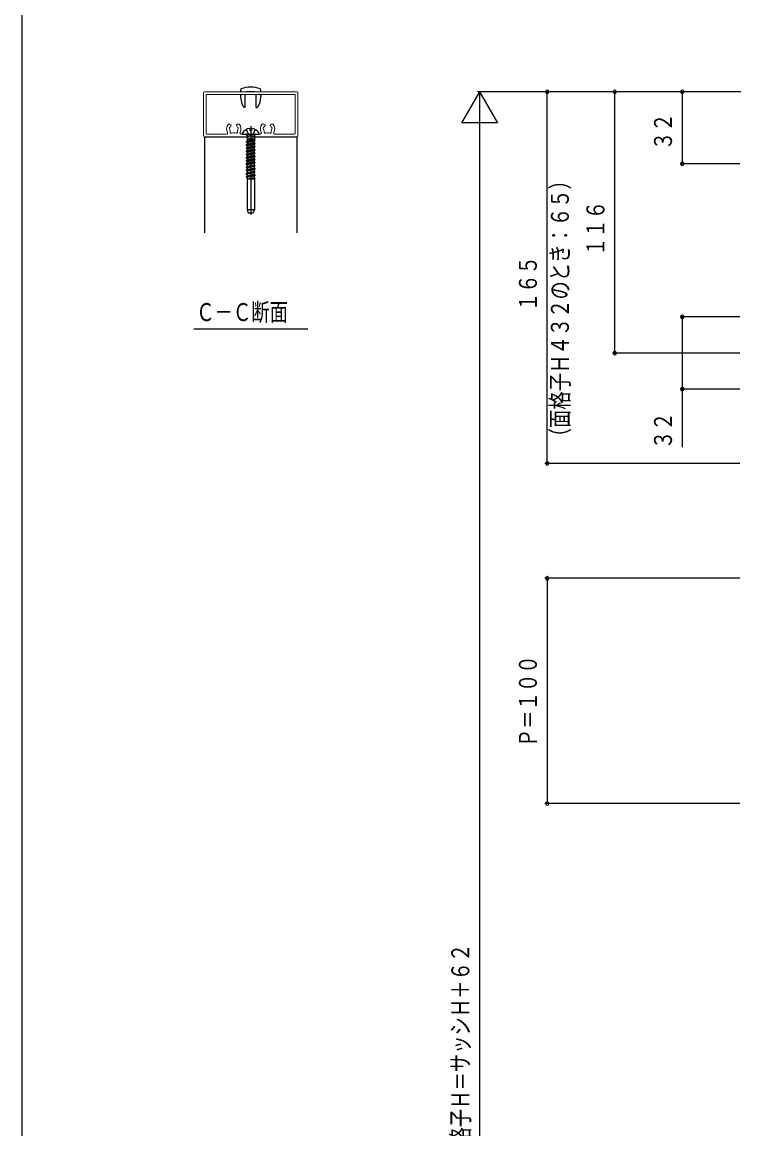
# Model space of a CAD drawing. Units: millimetres, scale not verified. Extents: x -693 to 693, y -1120 to 1122.
# Drawn here: x -693 to -373.8, y 381.6 to 872.9 of the extents above; entities that cross this region are included whole.
import ezdxf
from ezdxf.enums import TextEntityAlignment as Align

# ---------------------------------------------------------------- set-up
doc = ezdxf.new("R2010")
doc.units = ezdxf.units.MM
doc.header["$LTSCALE"] = 4
for name, color, linetype in [('0-1_USER1', 3, 'Continuous'), ('0-3_YKK_12', 2, 'Continuous'), ('0-4_YKK_13', 4, 'Continuous'), ('0-6_YKK_D', 6, 'Continuous'), ('0-7_YKK_ZWAK', 7, 'Continuous')]:
    doc.layers.add(name, color=color, linetype=linetype)
doc.layers.add('0-2_YKK_11', color=7, linetype='Continuous', lineweight=18)
doc.styles.add('ＭＳ ゴシック', font='')
doc.styles.get('ＭＳ ゴシック').set_extended_font_data('MS Gothic')

msp = doc.modelspace()

# ---------------------------------------------------------------- linework, layer by layer
at = {"layer": '0-1_USER1'}
msp.add_line((-616.826, 736.715), (-566.174, 736.715), dxfattribs=at)
at = {"layer": '0-2_YKK_11'}
for p, q in [((-612.5, 841.493), (-612.5, 822.493)), ((-612, 841.993), (-571, 841.993)), ((-611.3, 840.493), (-611.3, 823.493)), ((-572, 840.793), (-611, 840.793)), ((-571.7, 840.493), (-571.7, 823.493)), ((-570.5, 822.493), (-570.5, 841.493)), ((-601.274, 827.593), (-600.55, 827.593)), ((-600.15, 827.193), (-600.15, 827.054)), ((-597.85, 827.193), (-597.85, 827.054)), ((-597.45, 827.593), (-596.726, 827.593)), ((-586.274, 827.593), (-585.55, 827.593)), ((-585.15, 827.193), (-585.15, 827.054)), ((-582.85, 827.193), (-582.85, 827.054)), ((-582.45, 827.593), (-581.726, 827.593)), ((-592.7, 821.993), (-612, 821.993)), ((-602.233, 823.193), (-611, 823.193)), ((-595.767, 823.193), (-587.233, 823.193)), ((-592.2, 821.493), (-592.2, 820.158)), ((-590.8, 821.493), (-590.8, 820.158)), ((-571, 821.993), (-590.3, 821.993)), ((-580.767, 823.193), (-572, 823.193)), ((-592.4, 810.893), (-592.4, 819.71)), ((-590.6, 819.71), (-590.6, 810.893))]:
    msp.add_line(p, q, dxfattribs=at)
for centre, radius, start, end in [((-612, 841.493), 0.5, 90, 180), ((-611, 840.493), 0.3, 90, 180), ((-572, 840.493), 0.3, 360, 90), ((-571, 841.493), 0.5, 360, 90), ((-599, 825.493), 3.2, 141.63349, 209.10991), ((-601.274, 827.293), 0.3, 90, 141.63349), ((-600.477, 825.754), 0.5, 116.8699, 223.1301), ((-600.988, 825.275), 0.2, 6.2602, 43.1301), ((-600.794, 826.378), 0.2, 296.8699, 333.7398), ((-599, 825.493), 1.8, 134.79283, 153.7398), ((-600.55, 827.193), 0.4, 0, 90), ((-600.55, 827.054), 0.4, 314.79283, 0), ((-597.45, 827.193), 0.4, 90, 180), ((-597.45, 827.054), 0.4, 180, 225.20717), ((-599, 825.493), 1.8, 26.2602, 45.20717), ((-597.206, 826.378), 0.2, 206.2602, 243.1301), ((-597.523, 825.754), 0.5, 316.8699, 63.1301), ((-597.012, 825.275), 0.2, 136.8699, 173.7398), ((-596.726, 827.293), 0.3, 38.36651, 90), ((-599, 825.493), 3.2, 330.89009, 38.36651), ((-584, 825.493), 3.2, 141.63349, 209.10991), ((-586.274, 827.293), 0.3, 90, 141.63349), ((-585.477, 825.754), 0.5, 116.8699, 223.1301), ((-585.988, 825.275), 0.2, 6.2602, 43.1301), ((-585.794, 826.378), 0.2, 296.8699, 333.7398), ((-584, 825.493), 1.8, 134.79283, 153.7398), ((-585.55, 827.193), 0.4, 0, 90), ((-585.55, 827.054), 0.4, 314.79283, 0), ((-582.45, 827.193), 0.4, 90, 180), ((-582.45, 827.054), 0.4, 180, 225.20717), ((-584, 825.493), 1.8, 26.2602, 45.20717), ((-582.206, 826.378), 0.2, 206.2602, 243.1301), ((-582.523, 825.754), 0.5, 316.8699, 63.1301), ((-582.012, 825.275), 0.2, 136.8699, 173.7398), ((-581.726, 827.293), 0.3, 38.36651, 90), ((-584, 825.493), 3.2, 330.89009, 38.36651), ((-612, 822.493), 0.5, 180, 270), ((-611, 823.493), 0.3, 180, 270), ((-602.233, 823.693), 0.5, 270, 29.10991), ((-599, 825.493), 1.8, 186.2602, 208.03074), ((-599.86, 824.264), 0.75, 162.29961, 307.70039), ((-600.765, 824.553), 0.2, 342.29961, 28.03074), ((-599.279, 823.513), 0.2, 81.96926, 127.70039), ((-599, 825.493), 1.8, 261.96926, 278.03074), ((-598.721, 823.513), 0.2, 52.29961, 98.03074), ((-598.14, 824.264), 0.75, 232.29961, 17.70039), ((-597.235, 824.553), 0.2, 151.96926, 197.70039), ((-599, 825.493), 1.8, 331.96926, 353.7398), ((-595.767, 823.693), 0.5, 150.89009, 270), ((-592.7, 821.493), 0.5, 360, 90), ((-590.3, 821.493), 0.5, 90, 180), ((-587.233, 823.693), 0.5, 270, 29.10991), ((-584, 825.493), 1.8, 186.2602, 208.03074), ((-584.86, 824.264), 0.75, 162.29961, 307.70039), ((-585.765, 824.553), 0.2, 342.29961, 28.03074), ((-584.279, 823.513), 0.2, 81.96926, 127.70039), ((-584, 825.493), 1.8, 261.96926, 278.03074), ((-583.721, 823.513), 0.2, 52.29961, 98.03074), ((-583.14, 824.264), 0.75, 232.29961, 17.70039), ((-582.235, 824.553), 0.2, 151.96926, 197.70039), ((-584, 825.493), 1.8, 331.96926, 353.7398), ((-580.767, 823.693), 0.5, 150.89009, 270), ((-572, 823.493), 0.3, 270, 360), ((-571, 822.493), 0.5, 270, 360), ((-592.1, 819.71), 0.3, 131.81012, 180), ((-592.5, 820.158), 0.3, 311.81012, 360), ((-590.5, 820.158), 0.3, 180, 228.18988), ((-590.9, 819.71), 0.3, 360, 48.18988), ((-591.5, 810.893), 0.9, 180, 0)]:
    msp.add_arc(centre, radius, start, end, dxfattribs=at)
at = {"layer": '0-3_YKK_12'}
for p, q in [((-612, 821.993), (-592.7, 821.993)), ((-612, 821.993), (-612, 779.323)), ((-590.3, 821.993), (-571, 821.993)), ((-571, 821.993), (-571, 779.323))]:
    msp.add_line(p, q, dxfattribs=at)
at = {"layer": '0-4_YKK_13'}
for p, q in [((-596, 842.775), (-596, 841.993)), ((-595.4, 841.993), (-596, 841.993)), ((-596, 840.493), (-595.4, 840.793)), ((-596, 840.493), (-596, 839.693)), ((-593.9, 834.993), (-593.9, 840.793)), ((-589.6, 841.993), (-593.4, 841.993)), ((-589.1, 834.993), (-589.1, 840.793)), ((-587, 841.993), (-587.6, 841.993)), ((-587, 840.493), (-587.6, 840.793)), ((-587, 841.993), (-587, 842.775)), ((-587, 840.493), (-587, 839.693)), ((-593.9, 834.993), (-594.214, 834.993)), ((-589.1, 834.993), (-588.786, 834.993)), ((-591.925, 825.672), (-591.925, 824.793)), ((-591.5, 826.693), (-591.5, 787.532)), ((-591.075, 825.672), (-591.075, 824.793)), ((-595.096, 823.193), (-587.904, 823.193)), ((-593.55, 825.159), (-592.645, 823.344)), ((-589.5, 820.412), (-593.5, 819.779)), ((-593.402, 823.062), (-593.12, 822.286)), ((-589.88, 822.286), (-593.12, 822.286)), ((-593.12, 822.286), (-593.12, 820.886)), ((-589.88, 820.886), (-593.12, 820.886)), ((-593, 820.886), (-593, 820.067)), ((-590, 820.701), (-593, 820.067)), ((-591.5, 822.735), (-592.645, 823.344)), ((-591.075, 824.793), (-591.925, 824.793)), ((-591.5, 822.735), (-590.355, 823.344)), ((-589.45, 825.159), (-590.355, 823.344)), ((-590, 820.886), (-590, 820.701)), ((-589.5, 820.412), (-590, 820.701)), ((-589.598, 823.062), (-589.88, 822.286)), ((-589.88, 822.286), (-589.88, 820.886)), ((-589.5, 820.312), (-589.5, 820.412)), ((-589.5, 820.312), (-593.5, 819.679)), ((-593.5, 819.779), (-593, 820.067)), ((-593.5, 819.779), (-593.5, 819.679)), ((-593.5, 819.679), (-593, 819.39)), ((-589.5, 819.002), (-593.5, 818.369)), ((-589.5, 818.902), (-593.5, 818.269)), ((-593.5, 818.369), (-593, 818.657)), ((-593.5, 818.369), (-593.5, 818.269)), ((-593.5, 818.269), (-593, 817.98)), ((-589.5, 817.592), (-593.5, 816.959)), ((-589.5, 817.492), (-593.5, 816.859)), ((-593.5, 816.959), (-593, 817.247)), ((-593.5, 816.959), (-593.5, 816.859)), ((-593.5, 816.859), (-593, 816.57)), ((-589.5, 816.182), (-593.5, 815.549)), ((-589.5, 816.082), (-593.5, 815.449)), ((-593.5, 815.549), (-593, 815.837)), ((-593.5, 815.549), (-593.5, 815.449)), ((-590, 820.024), (-593, 819.39)), ((-593, 819.389), (-593, 818.657)), ((-590, 819.291), (-593, 818.657)), ((-590, 818.614), (-593, 817.98)), ((-593, 817.979), (-593, 817.247)), ((-590, 817.881), (-593, 817.247)), ((-590, 817.204), (-593, 816.57)), ((-593, 816.569), (-593, 815.837)), ((-590, 816.471), (-593, 815.837)), ((-590, 815.794), (-593, 815.16)), ((-589.5, 820.312), (-590, 820.024)), ((-590, 820.023), (-590, 819.291)), ((-589.5, 819.002), (-590, 819.291)), ((-589.5, 818.902), (-590, 818.614)), ((-590, 818.613), (-590, 817.881)), ((-589.5, 817.592), (-590, 817.881)), ((-589.5, 817.492), (-590, 817.204)), ((-590, 817.203), (-590, 816.471)), ((-589.5, 816.182), (-590, 816.471)), ((-589.5, 816.082), (-590, 815.794)), ((-590, 815.793), (-590, 815.061)), ((-589.5, 818.902), (-589.5, 819.002)), ((-589.5, 817.492), (-589.5, 817.592)), ((-589.5, 816.082), (-589.5, 816.182)), ((-593.5, 815.449), (-593, 815.16)), ((-589.5, 814.772), (-593.5, 814.139)), ((-589.5, 814.672), (-593.5, 814.039)), ((-593.5, 814.139), (-593, 814.427)), ((-593.5, 814.139), (-593.5, 814.039)), ((-593.5, 814.039), (-593, 813.75)), ((-589.5, 813.362), (-593.5, 812.729)), ((-589.5, 813.262), (-593.5, 812.629)), ((-593.5, 812.729), (-593, 813.017)), ((-593.5, 812.729), (-593.5, 812.629)), ((-593.5, 812.629), (-593, 812.34)), ((-589.5, 811.952), (-593.5, 811.319)), ((-589.5, 811.852), (-593.5, 811.219)), ((-593.5, 811.319), (-593, 811.607)), ((-593.5, 811.319), (-593.5, 811.219)), ((-593.5, 811.219), (-593, 810.93)), ((-593, 815.159), (-593, 814.427)), ((-590, 815.061), (-593, 814.427)), ((-590, 814.384), (-593, 813.75)), ((-593, 813.749), (-593, 813.017)), ((-590, 813.651), (-593, 813.017)), ((-590, 812.974), (-593, 812.34)), ((-593, 812.339), (-593, 811.607)), ((-590, 812.241), (-593, 811.607)), ((-590, 811.564), (-593, 810.93)), ((-593, 810.929), (-593, 810.197)), ((-590, 810.831), (-593, 810.197)), ((-589.5, 814.772), (-590, 815.061)), ((-589.5, 814.672), (-590, 814.384)), ((-590, 814.383), (-590, 813.651)), ((-589.5, 813.362), (-590, 813.651)), ((-589.5, 813.262), (-590, 812.974)), ((-590, 812.973), (-590, 812.241)), ((-589.5, 811.952), (-590, 812.241)), ((-589.5, 811.852), (-590, 811.564)), ((-590, 811.563), (-590, 810.831)), ((-589.5, 814.672), (-589.5, 814.772)), ((-589.5, 813.262), (-589.5, 813.362)), ((-589.5, 811.852), (-589.5, 811.952)), ((-589.5, 810.542), (-593.5, 809.909)), ((-589.5, 810.442), (-593.5, 809.809)), ((-593.5, 809.909), (-593, 810.197)), ((-589.5, 809.132), (-593.5, 808.499)), ((-589.5, 809.032), (-593.5, 808.399)), ((-593.5, 808.499), (-593, 808.787)), ((-593.5, 808.499), (-593.5, 808.399)), ((-593.5, 808.399), (-593, 808.11)), ((-589.5, 807.722), (-593.5, 807.089)), ((-589.5, 807.622), (-593.5, 806.989)), ((-593.5, 807.089), (-593, 807.377)), ((-593.5, 807.089), (-593.5, 806.989)), ((-593.5, 806.989), (-593, 806.7)), ((-589.5, 806.312), (-593.5, 805.679)), ((-589.5, 806.212), (-593.5, 805.579)), ((-593.5, 805.678), (-593, 805.966)), ((-590, 810.154), (-593, 809.52)), ((-593, 809.519), (-593, 808.787)), ((-590, 809.421), (-593, 808.787)), ((-590, 808.744), (-593, 808.11)), ((-593, 808.109), (-593, 807.377)), ((-590, 808.011), (-593, 807.377)), ((-590, 807.334), (-593, 806.7)), ((-593, 806.699), (-593, 805.967)), ((-590, 805.924), (-593, 805.29)), ((-590, 806.601), (-592.997, 805.968)), ((-589.5, 810.442), (-590, 810.154)), ((-590, 810.153), (-590, 809.421)), ((-589.5, 809.132), (-590, 809.421)), ((-589.5, 809.032), (-590, 808.744)), ((-590, 808.743), (-590, 808.011)), ((-589.5, 807.722), (-590, 808.011)), ((-589.5, 807.622), (-590, 807.334)), ((-590, 807.333), (-590, 806.601)), ((-589.5, 806.212), (-590, 805.924)), ((-590, 805.924), (-590, 805.191)), ((-589.5, 809.032), (-589.5, 809.132)), ((-589.5, 807.622), (-589.5, 807.722)), ((-589.5, 804.902), (-593.5, 804.269)), ((-589.5, 804.802), (-593.5, 804.169)), ((-593.5, 804.268), (-593, 804.556)), ((-589.845, 803.193), (-593.116, 803.193)), ((-593, 805.29), (-593, 804.557)), ((-590, 804.514), (-593, 803.88)), ((-593, 803.88), (-593, 803.193)), ((-590, 805.191), (-592.997, 804.558)), ((-590, 803.781), (-592.783, 803.193)), ((-589.5, 803.492), (-591.388, 803.193)), ((-589.5, 803.392), (-590.757, 803.193)), ((-589.5, 804.902), (-590, 805.191)), ((-589.5, 804.802), (-590, 804.514)), ((-590, 804.514), (-590, 803.781)), ((-589.5, 803.492), (-590, 803.781)), ((-589.884, 803.193), (-589.884, 789.693)), ((-589.5, 803.392), (-589.845, 803.193)), ((-589.5, 804.802), (-589.5, 804.902)), ((-589.5, 803.392), (-589.5, 803.492)), ((-593.116, 789.693), (-589.884, 789.693)), ((-589.884, 789.693), (-590.43, 788.193))]:
    msp.add_line(p, q, dxfattribs=at)
for points in [[(-589.5, 810.442), (-589.5, 810.542), (-590, 810.831)], [(-593.5, 809.909), (-593.5, 809.809), (-593, 809.52)], [(-593.5, 805.678), (-593.5, 805.578), (-593, 805.289)], [(-589.5, 806.212), (-589.5, 806.312), (-590, 806.601)], [(-593.5, 804.268), (-593.5, 804.168), (-593, 803.879)], [(-593.116, 803.193), (-593.116, 789.693), (-592.57, 788.193), (-590.43, 788.193)]]:
    msp.add_lwpolyline(points, dxfattribs=at)
for centre, radius, start, end in [((-595.5, 842.775), 0.5, 110.35441, 180), ((-591.5, 831.993), 12, 69.64559, 110.35441), ((-587.5, 842.775), 0.5, 0, 69.64559), ((-588, 839.693), 8, 180, 214.0558), ((-594.214, 835.493), 0.5, 214.0558, 270), ((-588.786, 835.493), 0.5, 270, 325.9442), ((-595, 839.693), 8, 325.9442, 0), ((-591.5, 821.493), 4.2, 95.80773, 152.71904), ((-591.5, 821.493), 4.2, 27.28096, 84.19227), ((-595.096, 823.347), 0.154, 152.71904, 270), ((-593.59, 822.993), 0.2, 20, 90), ((-589.41, 822.993), 0.2, 90, 160), ((-587.904, 823.347), 0.154, 270, 27.28096)]:
    msp.add_arc(centre, radius, start, end, dxfattribs=at)
at = {"layer": '0-6_YKK_D'}
for p, q in [((-489.842, 841.993), (-497.842, 828.137)), ((-373.842, 841.993), (-490.842, 841.993)), ((-489.842, 841.993), (-489.842, 9.993)), ((-374.273, 841.993), (-460.842, 841.993)), ((-459.842, 676.993), (-459.842, 841.993)), ((-429.842, 725.993), (-429.842, 841.993)), ((-399.842, 841.993), (-399.842, 809.993)), ((-374.273, 809.993), (-400.842, 809.993)), ((-374.273, 741.993), (-400.842, 741.993)), ((-399.842, 741.993), (-399.842, 684.193)), ((-374.273, 725.993), (-430.842, 725.993)), ((-374.273, 709.993), (-400.842, 709.993)), ((-374.273, 676.993), (-460.842, 676.993)), ((-374.274, 625.993), (-460.842, 625.993)), ((-459.842, 625.993), (-459.842, 525.993)), ((-374.274, 525.993), (-460.842, 525.993))]:
    msp.add_line(p, q, dxfattribs=at)
msp.add_lwpolyline([(-489.842, 841.993), (-481.842, 828.137), (-497.842, 828.137)], dxfattribs=at)
for centre, start, end in [((-459.842, 841.993), 0, 180), ((-459.842, 841.993), 180, 0), ((-429.842, 841.993), 0, 180), ((-429.842, 841.993), 180, 0), ((-399.842, 841.993), 0, 180), ((-399.842, 841.993), 180, 0), ((-399.842, 809.993), 0, 180), ((-399.842, 809.993), 180, 0), ((-399.842, 741.993), 0, 180), ((-399.842, 741.993), 180, 0), ((-429.842, 725.993), 0, 180), ((-429.842, 725.993), 180, 0), ((-399.842, 709.993), 0, 180), ((-399.842, 709.993), 180, 0), ((-459.842, 676.993), 0, 180), ((-459.842, 676.993), 180, 0), ((-459.842, 625.993), 0, 180), ((-459.842, 625.993), 180, 0), ((-459.842, 525.993), 0, 180), ((-459.842, 525.993), 180, 0)]:
    msp.add_arc(centre, 0.75, start, end, dxfattribs=at)
at = {"layer": '0-7_YKK_ZWAK'}
msp.add_line((-693, -1120), (-693, 1064), dxfattribs=at)

# ---------------------------------------------------------------- texts
at = {"layer": '0-1_USER1', "style": 'ＭＳ ゴシック', "width": 0.75}
msp.add_text('Ｃ－Ｃ断面', height=7.962, dxfattribs=at).set_placement((-615.667, 737.801), align=Align.BOTTOM_LEFT)
at = {"layer": '0-6_YKK_D', "style": 'ＭＳ ゴシック', "width": 0.75}
for s, p in [('３２', (-402.042, 816.066)), ('（面格子Ｈ４３２のとき：６５）', (-447.842, 684.566)), ('１１６', (-432.042, 769.066)), ('１６５', (-462.042, 744.566)), ('３２', (-402.042, 683.346)), ('Ｐ＝１００', (-462.042, 551.066)), ('面格子Ｈ＝サッシＨ＋６２', (-492.042, 366.066))]:
    msp.add_text(s, height=7.962, rotation=90, dxfattribs=at).set_placement(p, align=Align.BOTTOM_LEFT)

doc.saveas('drawing.dxf')
